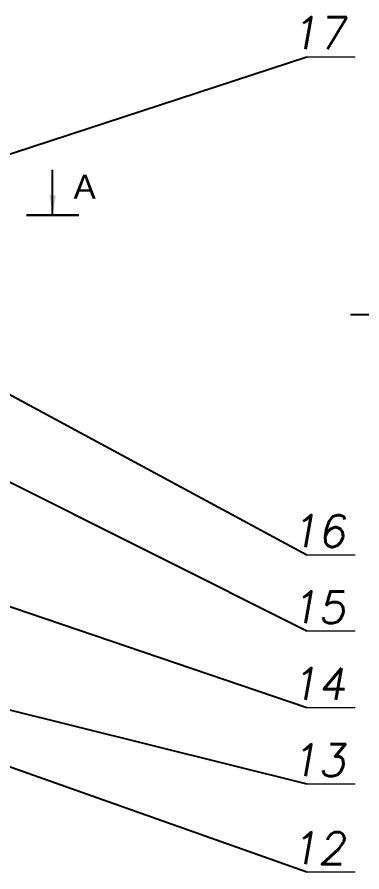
# Model space of a CAD drawing. Extents: x -45808 to 5458, y -9631 to 5897.
# Drawn here: x -43609 to -43177, y -3346 to -2276 of the extents above; entities that cross this region are included whole.
import ezdxf

# ---------------------------------------------------------------- set-up
doc = ezdxf.new("R2010")
doc.units = 0
doc.header["$LTSCALE"] = 50
doc.header["$MEASUREMENT"] = 0
for name, color, linetype, lineweight in [('Dam', 2, 'CONTINUOUS', 30), ('kthuoc', 3, 'CONTINUOUS', 13), ('manh', 4, 'CONTINUOUS', 13), ('Net manh', 3, 'CONTINUOUS', 13)]:
    doc.layers.add(name, color=color, linetype=linetype, lineweight=lineweight)
doc.styles.add('chu2.5', font='txt.shx', dxfattribs={"oblique": 10, "height": 25})
doc.dimstyles.new('kichthuoc2.5', dxfattribs={"dimtxt": 25, "dimasz": 25, "dimexe": 4, "dimexo": 0, "dimgap": 5, "dimtad": 1, "dimtoh": 1, "dimdec": 0, "dimzin": 0, "dimdsep": 46, "dimtxsty": 'chu2.5', "dimcen": 5, "dimclrd": 256, "dimclre": 256, "dimclrt": 256, "dimadec": 0, "dimazin": 0, "dimtfac": 1, "dimtdec": 0, "dimtmove": 0, "dimatfit": 0, "dimfxl": 1, "dimtolj": 1, "dimtzin": 0, "dimarcsym": 0})

msp = doc.modelspace()

# ---------------------------------------------------------------- linework, layer by layer
at = {"layer": 'Dam'}
msp.add_line((-43597, -2523.6), (-43531.8, -2523.6), dxfattribs=at)
at = {"layer": 'kthuoc'}
for p, q in [((-43246.5, -2325.2), (-43185.8, -2325.2)), ((-43246.5, -2948.8), (-43185.8, -2948.8)), ((-43246.5, -3044.3), (-43185.8, -3044.3)), ((-43246.5, -3140.3), (-43185.8, -3140.3)), ((-43246.5, -3235.9), (-43185.8, -3235.9)), ((-43246.5, -3346), (-43185.8, -3346))]:
    msp.add_line(p, q, dxfattribs=at)
at = {"layer": 'manh'}
msp.add_line((-43564.4, -2523.6), (-43564.4, -2466.7), dxfattribs=at)

# ---------------------------------------------------------------- texts
at = {"layer": 'manh', "char_height": 40, "attachment_point": 9, "style": 'chu2.5'}
for s, insert in [('17', (-43198.2, -2315.6)), ('16', (-43198.2, -2939.2)), ('15', (-43198.2, -3034.7)), ('14', (-43198.2, -3130.7)), ('13', (-43198.2, -3226.2)), ('12', (-43198.2, -3336.4))]:
    msp.add_mtext(s, dxfattribs=dict(at, insert=insert))
at = {"layer": 'manh', "insert": (-43538.3, -2488.1), "char_height": 30, "width": 272.762, "attachment_point": 4}
msp.add_mtext('{\\f.VnArial|b0|i0|c0|p34;A}', dxfattribs=at)

# ---------------------------------------------------------------- leaders
at = {"layer": 'kthuoc'}
for points in [[(-43717.3, -2479.8), (-43246.5, -2325.2)], [(-44180.1, -2575.4), (-43246.5, -3044.3)], [(-43862.3, -2616.6), (-43246.5, -2948.8)], [(-43909.7, -2914.3), (-43246.5, -3140.3)], [(-44274.3, -2981.7), (-43246.5, -3346)], [(-43916.4, -3068.7), (-43246.5, -3235.9)]]:
    msp.add_leader(points, dimstyle='kichthuoc2.5', override={"dimasz": 8, "dimtad": 0, "dimldrblk": 'Dot'}, dxfattribs=at)
at = {"layer": 'manh'}
msp.add_leader([(-43564.4, -2523.6), (-43564.4, -2466.7)], dimstyle='kichthuoc2.5', override={"dimgap": 5, "dimtad": 0}, dxfattribs=at)
at = {"layer": 'Net manh'}
msp.add_leader([(-42775, -2443.3), (-42922.6, -2648.6), (-43191.9, -2648.6)], dimstyle='kichthuoc2.5', override={"dimgap": 5, "dimtad": 0}, dxfattribs=at)

doc.saveas('drawing.dxf')
